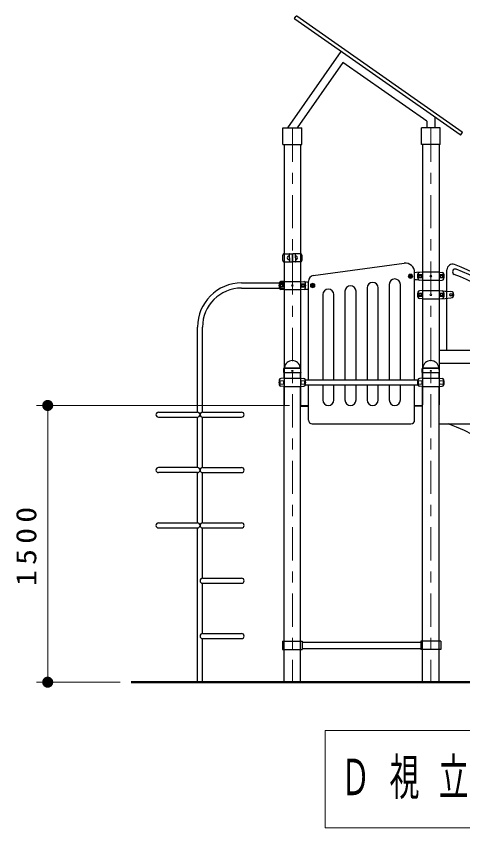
# Model space of a CAD drawing. Units: millimetres on the paper, scale 1:60. Extents: x -571 to 0, y -594 to 267.
# Drawn here: x -123.8 to -83.5, y -145.3 to -72 of the extents above; entities that cross this region are included whole.
import ezdxf

# ---------------------------------------------------------------- set-up
doc = ezdxf.new("R2010")
doc.units = ezdxf.units.MM
doc.linetypes.add('USER1', pattern=[4.5, 2.5, -2])
doc.linetypes.add('USER2', pattern=[6, 3, -1, 1, -1])
doc.layers.add('1_60', color=7, linetype='Continuous', lineweight=25)
doc.styles.add('ＭＳ ゴシック', font='')
doc.styles.get('ＭＳ ゴシック').set_extended_font_data('MS Gothic')

# ---------------------------------------------------------------- blocks, each defined once
blk = doc.blocks.new('filled_dot')
at = {"color": 0, "linetype": 'Continuous', "lineweight": -2, "const_width": 1.25}
blk.add_lwpolyline([(-0.625, 0, 1), (0.625, 0, 1)], format="xyb", close=True, dxfattribs=at)

msp = doc.modelspace()

# ---------------------------------------------------------------- linework, layer by layer
at = {"layer": '1_60'}
for p, q in [((-98.669, -72.195), (-98.545, -72.018)), ((-83.72, -82.723), (-98.657, -72.265)), ((-83.539, -82.464), (-98.475, -72.006)), ((-94.484, -75.187), (-99.304, -82.071)), ((-94.309, -76.178), (-98.435, -82.071)), ((-86.725, -81.488), (-94.309, -76.178)), ((-86.013, -81.118), (-86.013, -82.071)), ((-99.716, -82.071), (-98.023, -82.071)), ((-99.716, -83.571), (-99.716, -82.071)), ((-98.023, -83.571), (-98.023, -82.071)), ((-87.216, -83.571), (-87.216, -82.071)), ((-85.523, -82.071), (-87.216, -82.071)), ((-86.725, -81.488), (-86.725, -82.071)), ((-85.523, -83.571), (-85.523, -82.071)), ((-83.651, -82.711), (-83.526, -82.534)), ((-99.716, -83.571), (-98.023, -83.571)), ((-99.612, -83.571), (-99.612, -107.113)), ((-98.127, -83.571), (-98.127, -107.117)), ((-85.523, -83.571), (-87.216, -83.571)), ((-87.112, -83.571), (-87.112, -107.113)), ((-85.627, -83.571), (-85.627, -107.113)), ((-103.453, -96.094), (-99.929, -96.094)), ((-103.453, -96.547), (-99.929, -96.547)), ((-99.929, -96.054), (-99.929, -96.587)), ((-99.929, -96.054), (-99.929, -96.587)), ((-99.929, -96.054), (-99.612, -96.054)), ((-99.929, -96.054), (-99.612, -96.054)), ((-99.929, -96.587), (-99.612, -96.587)), ((-99.929, -96.587), (-99.612, -96.587)), ((-107.43, -107.761), (-107.43, -100.071)), ((-106.976, -107.761), (-106.976, -100.071)), ((-85.627, -102.155), (-82.719, -102.155)), ((-85.627, -103.321), (-82.785, -103.321)), ((-99.644, -104.162), (-99.637, -103.832)), ((-99.616, -103.784), (-99.598, -103.765)), ((-98.123, -103.784), (-98.141, -103.765)), ((-98.095, -104.162), (-98.102, -103.832)), ((-87.143, -104.162), (-87.137, -103.832)), ((-87.116, -103.784), (-87.098, -103.765)), ((-85.622, -103.784), (-85.641, -103.765)), ((-85.595, -104.162), (-85.602, -103.832)), ((-99.635, -104.171), (-99.644, -104.162)), ((-99.635, -104.171), (-98.103, -104.171)), ((-99.612, -104.696), (-99.612, -104.171)), ((-98.127, -104.696), (-98.127, -104.171)), ((-98.095, -104.162), (-98.103, -104.171)), ((-87.135, -104.171), (-87.143, -104.162)), ((-87.135, -104.171), (-85.603, -104.171)), ((-87.112, -104.696), (-87.112, -104.171)), ((-85.627, -104.696), (-85.627, -104.171)), ((-85.595, -104.162), (-85.603, -104.171)), ((-99.612, -132.155), (-99.612, -105.446)), ((-98.127, -132.155), (-98.127, -105.446)), ((-87.112, -132.155), (-87.112, -105.446)), ((-85.627, -132.155), (-85.627, -105.446)), ((-98.127, -107.155), (-97.411, -107.155)), ((-98.127, -107.208), (-97.411, -107.208)), ((-87.828, -107.155), (-87.112, -107.155)), ((-87.112, -107.208), (-87.828, -107.208)), ((-110.953, -107.761), (-107.43, -107.761)), ((-110.953, -108.214), (-107.43, -108.214)), ((-107.43, -112.761), (-107.43, -108.214)), ((-106.976, -107.761), (-103.453, -107.761)), ((-106.976, -108.214), (-103.453, -108.214)), ((-106.976, -112.761), (-106.976, -108.214)), ((-85.627, -108.821), (-82.719, -108.821)), ((-107.43, -112.761), (-110.953, -112.761)), ((-106.976, -112.761), (-103.453, -112.761)), ((-107.43, -113.214), (-110.953, -113.214)), ((-107.43, -117.761), (-107.43, -113.214)), ((-106.976, -113.214), (-103.453, -113.214)), ((-106.976, -117.761), (-106.976, -113.214)), ((-110.953, -117.761), (-107.43, -117.761)), ((-106.976, -117.761), (-103.453, -117.761)), ((-110.953, -118.214), (-107.43, -118.214)), ((-107.43, -132.155), (-107.43, -118.214)), ((-106.976, -122.761), (-106.976, -118.214)), ((-106.976, -118.214), (-103.453, -118.214)), ((-106.976, -122.761), (-103.453, -122.761)), ((-106.976, -127.761), (-106.976, -123.215)), ((-106.976, -123.215), (-103.453, -123.215)), ((-106.976, -127.761), (-103.453, -127.761)), ((-106.976, -132.155), (-106.976, -128.215)), ((-106.976, -128.215), (-103.453, -128.215))]:
    msp.add_line(p, q, dxfattribs=at)
at = {"layer": '1_60', "linetype": 'USER2', "lineweight": 13}
for p, q in [((-98.869, -82.146), (-98.869, -132.155)), ((-86.369, -82.146), (-86.369, -132.155))]:
    msp.add_line(p, q, dxfattribs=at)
at = {"layer": '1_60', "color": 2}
for p, q in [((-99.638, -93.446), (-98.928, -93.446)), ((-99.14, -93.666), (-99.174, -93.665)), ((-99.14, -93.821), (-99.14, -93.462)), ((-99.14, -93.821), (-99.14, -94.179)), ((-98.894, -93.479), (-98.894, -94.162)), ((-98.844, -93.479), (-98.844, -94.162)), ((-98.101, -93.446), (-98.811, -93.446)), ((-98.598, -93.821), (-98.598, -93.462)), ((-98.598, -93.666), (-98.565, -93.665)), ((-98.598, -93.821), (-98.598, -94.179)), ((-99.636, -94.196), (-98.928, -94.196)), ((-99.14, -93.975), (-99.174, -93.976)), ((-98.101, -94.196), (-98.811, -94.196)), ((-98.598, -93.975), (-98.565, -93.976)), ((-87.661, -95.159), (-87.828, -95.171)), ((-87.136, -95.113), (-87.661, -95.159)), ((-85.603, -95.113), (-87.136, -95.113)), ((-85.603, -95.113), (-85.34, -95.136)), ((-99.636, -95.946), (-99.899, -95.969)), ((-99.636, -95.946), (-98.102, -95.946)), ((-98.103, -95.946), (-97.578, -95.992)), ((-97.578, -95.992), (-97.411, -96.005)), ((-87.661, -95.817), (-87.828, -95.805)), ((-87.136, -95.863), (-87.661, -95.817)), ((-85.603, -95.863), (-87.136, -95.863)), ((-85.603, -95.863), (-85.34, -95.84)), ((-99.636, -96.696), (-99.899, -96.673)), ((-99.636, -96.696), (-98.102, -96.696)), ((-98.103, -96.696), (-97.578, -96.65)), ((-97.578, -96.65), (-97.411, -96.638)), ((-87.136, -96.779), (-87.399, -96.802)), ((-87.136, -96.779), (-87.399, -96.802)), ((-87.136, -96.779), (-85.602, -96.779)), ((-87.136, -96.779), (-85.602, -96.779)), ((-85.603, -96.779), (-85.078, -96.825)), ((-85.603, -96.779), (-85.078, -96.825)), ((-85.603, -97.529), (-85.078, -97.483)), ((-85.603, -97.529), (-85.078, -97.483)), ((-85.078, -96.825), (-84.552, -96.864)), ((-85.078, -96.825), (-84.911, -96.837)), ((-85.078, -97.483), (-84.552, -97.444)), ((-85.078, -97.483), (-84.911, -97.471)), ((-87.136, -97.529), (-87.399, -97.506)), ((-87.136, -97.529), (-87.399, -97.506)), ((-87.136, -97.529), (-85.602, -97.529)), ((-87.136, -97.529), (-85.602, -97.529)), ((-99.636, -104.696), (-99.899, -104.719)), ((-99.636, -104.696), (-98.102, -104.696)), ((-98.103, -104.696), (-97.84, -104.719)), ((-87.136, -104.696), (-87.399, -104.719)), ((-87.136, -104.696), (-85.602, -104.696)), ((-85.603, -104.696), (-85.339, -104.719)), ((-99.636, -105.446), (-99.899, -105.423)), ((-99.636, -105.446), (-98.102, -105.446)), ((-98.103, -105.446), (-97.84, -105.423)), ((-87.136, -105.446), (-87.399, -105.423)), ((-87.136, -105.446), (-85.602, -105.446)), ((-85.603, -105.446), (-85.339, -105.423))]:
    msp.add_line(p, q, dxfattribs=at)
at = {"layer": '1_60', "color": 4}
for p, q in [((-96.979, -95.431), (-88.774, -94.312)), ((-87.828, -104.845), (-87.828, -95.138)), ((-97.411, -104.845), (-97.411, -95.927)), ((-88.269, -95.45), (-88.203, -95.411)), ((-88.269, -95.45), (-88.269, -95.527)), ((-88.269, -95.527), (-88.203, -95.565)), ((-88.203, -95.411), (-88.136, -95.45)), ((-88.203, -95.565), (-88.136, -95.527)), ((-88.136, -95.45), (-88.136, -95.527)), ((-97.103, -96.283), (-97.036, -96.244)), ((-97.103, -96.283), (-97.103, -96.36)), ((-97.103, -96.36), (-97.036, -96.398)), ((-97.036, -96.244), (-96.969, -96.283)), ((-97.036, -96.398), (-96.969, -96.36)), ((-96.969, -96.283), (-96.969, -96.36)), ((-92.119, -96.534), (-92.119, -104.845)), ((-91.119, -104.845), (-91.119, -96.534)), ((-90.119, -96.228), (-90.119, -104.845)), ((-89.119, -104.845), (-89.119, -96.228)), ((-96.119, -97.146), (-96.119, -104.845)), ((-95.119, -104.845), (-95.119, -97.146)), ((-94.119, -96.84), (-94.119, -104.845)), ((-93.119, -104.845), (-93.119, -96.84)), ((-97.411, -108.488), (-97.411, -105.298)), ((-96.119, -105.298), (-96.119, -106.655)), ((-95.119, -106.655), (-95.119, -105.298)), ((-94.119, -105.298), (-94.119, -106.655)), ((-93.119, -106.655), (-93.119, -105.298)), ((-92.119, -105.298), (-92.119, -106.655)), ((-91.119, -106.655), (-91.119, -105.298)), ((-90.119, -105.298), (-90.119, -106.655)), ((-89.119, -106.655), (-89.119, -105.298)), ((-87.828, -108.488), (-87.828, -105.298)), ((-97.078, -108.821), (-88.161, -108.821))]:
    msp.add_line(p, q, dxfattribs=at)
at = {"layer": '1_60', "color": 21}
msp.add_line((-84.911, -102.155), (-84.911, -94.903), dxfattribs=at)
at = {"layer": '1_60', "color": 2, "lineweight": 13}
for p, q in [((-87.482, -95.642), (-87.482, -95.334)), ((-87.174, -95.334), (-87.482, -95.334)), ((-87.174, -95.642), (-87.482, -95.642)), ((-85.565, -95.334), (-85.257, -95.334)), ((-85.565, -95.642), (-85.257, -95.642)), ((-85.257, -95.642), (-85.257, -95.334)), ((-99.982, -96.475), (-99.982, -96.167)), ((-99.674, -96.167), (-99.982, -96.167)), ((-99.674, -96.475), (-99.982, -96.475)), ((-98.065, -96.167), (-97.757, -96.167)), ((-98.065, -96.475), (-97.757, -96.475)), ((-97.757, -96.475), (-97.757, -96.167)), ((-87.174, -97), (-87.482, -97)), ((-87.482, -97.308), (-87.482, -97)), ((-87.482, -97.308), (-87.482, -97)), ((-87.174, -97), (-87.482, -97)), ((-87.174, -97.308), (-87.482, -97.308)), ((-87.174, -97.308), (-87.482, -97.308)), ((-85.565, -97), (-85.257, -97)), ((-85.565, -97), (-85.257, -97)), ((-85.565, -97.308), (-85.257, -97.308)), ((-85.565, -97.308), (-85.257, -97.308)), ((-85.257, -97.308), (-85.257, -97)), ((-85.257, -97.308), (-85.257, -97)), ((-99.674, -104.917), (-99.982, -104.917)), ((-99.982, -105.225), (-99.982, -104.917)), ((-99.674, -105.225), (-99.982, -105.225)), ((-98.065, -104.917), (-97.757, -104.917)), ((-98.065, -105.225), (-97.757, -105.225)), ((-97.757, -105.225), (-97.757, -104.917)), ((-87.482, -105.225), (-87.482, -104.917)), ((-87.174, -104.917), (-87.482, -104.917)), ((-87.174, -105.225), (-87.482, -105.225)), ((-85.565, -104.917), (-85.257, -104.917)), ((-85.565, -105.225), (-85.257, -105.225)), ((-85.257, -105.225), (-85.257, -104.917))]:
    msp.add_line(p, q, dxfattribs=at)
at = {"layer": '1_60', "lineweight": 13}
for p, q in [((-99.614, -103.812), (-98.125, -103.812)), ((-99.584, -103.754), (-98.158, -103.754)), ((-87.114, -103.812), (-85.625, -103.812)), ((-87.083, -103.754), (-85.657, -103.754)), ((-99.127, -107.155), (-121.953, -107.155)), ((-120.953, -132.155), (-120.953, -107.155)), ((-114.404, -132.155), (-121.953, -132.155)), ((-95.92, -136.503), (-95.92, -145.303)), ((-39.12, -136.503), (-95.92, -136.503)), ((-95.92, -145.303), (-39.12, -145.303))]:
    msp.add_line(p, q, dxfattribs=at)
at = {"layer": '1_60', "color": 40}
for p, q in [((-97.693, -104.844), (-87.546, -104.844)), ((-97.693, -105.297), (-87.546, -105.297)), ((-99.761, -128.446), (-99.761, -129.196)), ((-99.761, -128.446), (-97.978, -128.446)), ((-97.978, -128.446), (-97.978, -129.196)), ((-97.978, -128.538), (-87.261, -128.538)), ((-87.261, -128.446), (-87.261, -129.196)), ((-85.478, -128.446), (-87.261, -128.446)), ((-85.478, -128.446), (-85.478, -129.196)), ((-99.761, -129.196), (-97.978, -129.196)), ((-97.978, -129.105), (-87.261, -129.105)), ((-85.478, -129.196), (-87.261, -129.196))]:
    msp.add_line(p, q, dxfattribs=at)
at = {"layer": '1_60', "lineweight": 50}
msp.add_line((-113.404, -132.155), (-27.929, -132.155), dxfattribs=at)
at = {"layer": '1_60', "lineweight": 13}
for centre in [(-88.203, -95.488), (-97.036, -96.321)]:
    msp.add_circle(centre, 0.2, dxfattribs=at)
at = {"layer": '1_60', "color": 4}
for centre in [(-88.203, -95.488), (-97.036, -96.321)]:
    msp.add_circle(centre, 0.175, dxfattribs=at)
at = {"layer": '1_60', "color": 4, "linetype": 'USER1', "lineweight": 13}
for centre in [(-88.203, -95.488), (-97.036, -96.321)]:
    msp.add_circle(centre, 0.104, dxfattribs=at)
at = {"layer": '1_60', "color": 4, "lineweight": 13}
for centre in [(-88.203, -95.488), (-97.036, -96.321)]:
    msp.add_circle(centre, 0.0917, dxfattribs=at)
at = {"layer": '1_60', "color": 2, "lineweight": 13}
for centre, radius in [((-87.328, -95.488), 0.154), ((-87.328, -95.488), 0.0833), ((-86.369, -95.488), 0.0833), ((-85.411, -95.488), 0.154), ((-85.411, -95.488), 0.0833), ((-99.828, -96.321), 0.154), ((-99.828, -96.321), 0.0833), ((-98.869, -96.321), 0.0833), ((-97.911, -96.321), 0.154), ((-97.911, -96.321), 0.0833), ((-87.328, -97.154), 0.154), ((-87.328, -97.154), 0.154), ((-87.328, -97.154), 0.0833), ((-87.328, -97.154), 0.0833), ((-86.369, -97.154), 0.0833), ((-86.369, -97.154), 0.0833), ((-85.411, -97.154), 0.154), ((-85.411, -97.154), 0.154), ((-85.411, -97.154), 0.0833), ((-85.411, -97.154), 0.0833)]:
    msp.add_circle(centre, radius, dxfattribs=at)
at = {"layer": '1_60', "color": 2}
msp.add_circle((-84.536, -97.154), 0.125, dxfattribs=at)
at = {"layer": '1_60', "color": 21}
msp.add_circle((-84.536, -97.154), 0.108, dxfattribs=at)
at = {"layer": '1_60'}
for centre in [(-98.869, -104.037), (-86.369, -104.037)]:
    msp.add_circle(centre, 0.05, dxfattribs=at)
for centre, radius, start, end in [((-98.628, -72.224), 0.05, 145, 235), ((-98.504, -72.047), 0.05, 55, 145), ((-83.692, -82.683), 0.05, 235, 325), ((-83.567, -82.505), 0.05, 325, 55), ((-103.453, -100.071), 3.977, 90, 180), ((-103.453, -100.071), 3.523, 90, 180), ((-98.869, -103.821), 0.72, 90, 173.3676), ((-98.869, -103.821), 0.72, 6.6324, 90), ((-86.369, -103.821), 0.72, 90, 173.3676), ((-86.369, -103.821), 0.72, 6.6324, 90), ((-99.567, -103.833), 0.07, 135, 178.99605), ((-99.631, -103.732), 0.0467, 315, 353.3676), ((-98.108, -103.732), 0.0467, 186.6324, 225), ((-98.172, -103.833), 0.07, 1.00395, 45), ((-87.067, -103.833), 0.07, 135, 178.99605), ((-87.131, -103.732), 0.0467, 315, 353.3676), ((-85.608, -103.732), 0.0467, 186.6324, 225), ((-85.672, -103.833), 0.07, 1.00395, 45), ((-110.953, -107.988), 0.227, 90, 270), ((-107.43, -107.988), 0.227, 270, 90), ((-106.976, -107.988), 0.227, 90, 270), ((-103.453, -107.988), 0.227, 270, 90), ((-93.509, -131.875), 24.644, 39.93461, 69.3048), ((-110.953, -112.988), 0.227, 90, 270), ((-107.43, -112.988), 0.227, 270, 90), ((-106.976, -112.988), 0.227, 90, 270), ((-103.453, -112.988), 0.227, 270, 90), ((-110.953, -117.988), 0.227, 90, 270), ((-107.43, -117.988), 0.227, 270, 90), ((-106.976, -117.988), 0.227, 90, 270), ((-103.453, -117.988), 0.227, 270, 90), ((-106.976, -122.988), 0.227, 90, 270), ((-103.453, -122.988), 0.227, 270, 90), ((-106.976, -127.988), 0.227, 90, 270), ((-103.453, -127.988), 0.227, 270, 90)]:
    msp.add_arc(centre, radius, start, end, dxfattribs=at)
at = {"layer": '1_60', "color": 2}
for centre, radius, start, end in [((-98.826, -93.821), 0.935, 159.19706, 200.80294), ((-99.638, -93.512), 0.0667, 90, 159.19706), ((-99.179, -93.821), 0.156, 88, 272), ((-99.124, -93.462), 0.0167, 90, 180), ((-98.928, -93.479), 0.0333, 0, 90), ((-98.811, -93.479), 0.0333, 90, 180), ((-98.615, -93.462), 0.0167, 0, 90), ((-98.56, -93.821), 0.156, 268, 92), ((-98.101, -93.512), 0.0667, 20.80294, 90), ((-98.913, -93.821), 0.935, 339.19706, 20.80294), ((-99.638, -94.129), 0.0667, 200.80294, 270), ((-99.124, -94.179), 0.0167, 180, 270), ((-98.928, -94.162), 0.0333, 270, 0), ((-98.811, -94.162), 0.0333, 180, 270), ((-98.615, -94.179), 0.0167, 270, 0), ((-98.101, -94.129), 0.0667, 270, 339.19706), ((-86.744, -95.488), 0.833, 163.80375, 196.19625), ((-87.385, -95.302), 0.167, 95, 163.80375), ((-85.354, -95.302), 0.167, 16.19625, 85), ((-85.994, -95.488), 0.833, 343.80375, 16.19625), ((-99.885, -96.135), 0.167, 95, 163.80375), ((-97.854, -96.135), 0.167, 16.19625, 85), ((-87.385, -95.674), 0.167, 196.19625, 265), ((-85.354, -95.674), 0.167, 275, 343.80375), ((-99.244, -96.321), 0.833, 163.80375, 196.19625), ((-99.885, -96.507), 0.167, 196.19625, 265), ((-97.854, -96.507), 0.167, 275, 343.80375), ((-98.494, -96.321), 0.833, 343.80375, 16.19625), ((-86.744, -97.154), 0.833, 163.80375, 196.19625), ((-86.744, -97.154), 0.833, 163.80375, 196.19625), ((-87.385, -96.968), 0.167, 95, 163.80375), ((-87.385, -96.968), 0.167, 95, 163.80375), ((-87.385, -97.34), 0.167, 196.19625, 265), ((-87.385, -97.34), 0.167, 196.19625, 265), ((-85.354, -96.968), 0.167, 16.19625, 85), ((-85.354, -96.968), 0.167, 16.19625, 85), ((-85.354, -97.34), 0.167, 275, 343.80375), ((-85.354, -97.34), 0.167, 275, 343.80375), ((-85.994, -97.154), 0.833, 343.80375, 16.19625), ((-85.994, -97.154), 0.833, 343.80375, 16.19625), ((-84.578, -97.154), 0.291, 275, 85), ((-99.885, -104.885), 0.167, 95, 163.80375), ((-97.854, -104.885), 0.167, 16.19625, 85), ((-87.384, -104.885), 0.167, 95, 163.80375), ((-85.354, -104.885), 0.167, 16.19625, 85), ((-99.244, -105.071), 0.833, 163.80375, 196.19625), ((-99.885, -105.257), 0.167, 196.19625, 265), ((-97.854, -105.257), 0.167, 275, 343.80375), ((-98.494, -105.071), 0.833, 343.80375, 16.19625), ((-86.744, -105.071), 0.833, 163.80375, 196.19625), ((-87.384, -105.257), 0.167, 196.19625, 265), ((-85.354, -105.257), 0.167, 275, 343.80375), ((-85.994, -105.071), 0.833, 343.80375, 16.19625)]:
    msp.add_arc(centre, radius, start, end, dxfattribs=at)
at = {"layer": '1_60', "color": 4}
for centre, radius, start, end in [((-88.661, -95.138), 0.833, 0, 97.46846), ((-96.911, -95.927), 0.5, 97.46846, 180), ((-89.619, -96.228), 0.5, 0, 180), ((-95.619, -97.146), 0.5, 0, 180), ((-93.619, -96.84), 0.5, 0, 180), ((-91.619, -96.534), 0.5, 0, 180), ((-95.619, -106.655), 0.5, 180, 0), ((-93.619, -106.655), 0.5, 180, 0), ((-91.619, -106.655), 0.5, 180, 0), ((-89.619, -106.655), 0.5, 180, 0), ((-97.078, -108.488), 0.333, 180, 270), ((-88.161, -108.488), 0.333, 270, 0)]:
    msp.add_arc(centre, radius, start, end, dxfattribs=at)
at = {"layer": '1_60', "color": 21}
for centre, radius, start, end in [((-84.411, -94.903), 0.5, 69.05344, 180), ((-93.468, -118.562), 25.833, 45.86807, 69.05344)]:
    msp.add_arc(centre, radius, start, end, dxfattribs=at)
at = {"layer": '1_60', "color": 94}
for centre, radius, start, end in [((-84.161, -95.089), 0.25, 68.37206, 248.37206), ((-93.468, -118.562), 25.5, 46.47193, 68.37206), ((-93.468, -118.562), 25, 46.47193, 68.37206)]:
    msp.add_arc(centre, radius, start, end, dxfattribs=at)
at = {"layer": '1_60', "color": 2, "lineweight": 13}
for centre, start, end in [((-89.307, -95.488), 355.87048, 4.12952), ((-83.432, -95.488), 175.87048, 184.12952), ((-101.807, -96.321), 355.87048, 4.12952), ((-95.932, -96.321), 175.87048, 184.12952), ((-89.307, -97.154), 355.87048, 4.12952), ((-89.307, -97.154), 355.87048, 4.12952), ((-83.432, -97.154), 175.87048, 184.12952), ((-83.432, -97.154), 175.87048, 184.12952), ((-101.807, -105.071), 355.87048, 4.12952), ((-95.932, -105.071), 175.87048, 184.12952), ((-89.307, -105.071), 355.87048, 4.12952), ((-83.431, -105.071), 175.87048, 184.12952)]:
    msp.add_arc(centre, 2.139, start, end, dxfattribs=at)

# ---------------------------------------------------------------- block references
at = {"layer": '1_60', "lineweight": 13, "xscale": 0.4, "yscale": 0.4}
for p, rotation in [((-120.953, -107.155), 270), ((-120.953, -132.155), 90)]:
    msp.add_blockref('filled_dot', p, dxfattribs=dict(at, rotation=rotation))

# ---------------------------------------------------------------- texts
at = {"layer": '1_60', "insert": (-121.953, -119.655), "char_height": 1.833, "attachment_point": 8, "rotation": 90, "style": 'ＭＳ ゴシック'}
msp.add_mtext('\\T1.33;\\W1.15;1500', dxfattribs=at)
at = {"layer": '1_60', "insert": (-94.52, -140.903), "char_height": 3.299, "attachment_point": 4, "style": 'ＭＳ ゴシック'}
msp.add_mtext('\\T1.64;\\W0.6;Ｄ視立面図\u3000Ｓ＝１／６０', dxfattribs=at)

doc.saveas('drawing.dxf')
